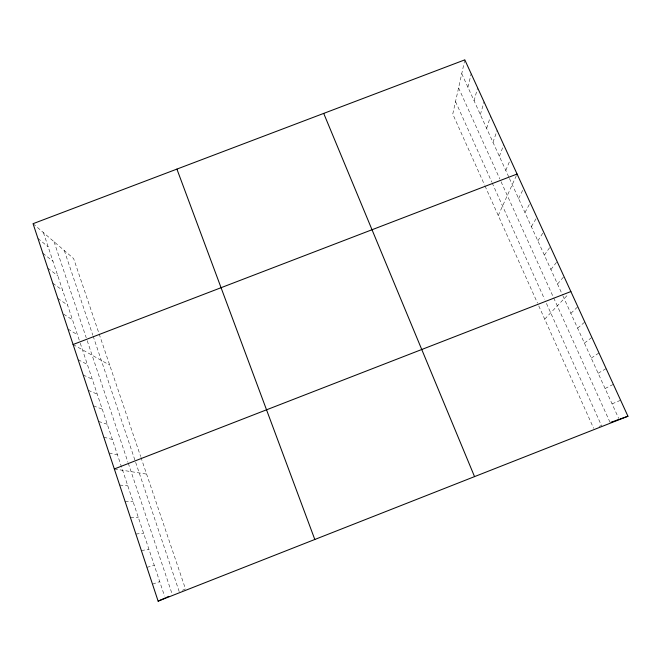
<?xml version="1.0" encoding="UTF-8"?>
<svg xmlns="http://www.w3.org/2000/svg" width="661" height="661" viewBox="0 0 661 661"><rect width="100%" height="100%" fill="white"/><g stroke="black" fill="none" stroke-linecap="round" stroke-linejoin="round"><path stroke-width="0.5" stroke-dasharray="3.31 2.48" d="M464.815 59.854L452.76 114.056L484.604 185.088M467.905 87.219L471.186 73.768M474.102 100.844L477.597 87.781M480.357 114.568L484.059 101.893M486.645 128.383L490.569 116.113M492.982 142.305L497.122 130.44M499.361 156.318L503.732 144.866M505.789 170.439L510.383 159.4M498.245 215.511L517.084 174.041M518.596 198.548L523.636 188.36M524.966 212.545L530.238 202.778M531.386 226.64L536.889 217.304M537.847 240.835L543.59 231.937M544.35 255.129L550.332 246.677M550.91 269.531L557.132 261.525M557.512 284.032L563.973 276.48M544.705 319.164L568.187 294.385M570.856 313.339L577.821 306.729M577.607 328.153L584.82 322.023M584.398 343.084L591.876 337.432M591.24 358.113L598.982 352.957M598.139 373.25L606.145 368.598M605.079 388.503L613.358 384.355M182.419 590.306L185.477 588.943L140.95 457.404M612.078 403.871L620.621 400.236M152.501 584.175L159.714 581.614M599.081 426.403L601.469 425.568L545.358 301.003M146.924 567.336L154.294 565.353M141.388 550.621L148.923 549.217M135.893 534.047L143.586 533.196M130.44 517.588L138.281 517.299M125.028 501.253L133.026 501.509M119.658 485.05L127.804 485.843M114.328 468.963L146.602 474.102M109.04 453L117.476 454.842M103.785 437.152L112.362 439.507M98.572 421.429L107.289 424.288M93.399 405.813L102.257 409.176M88.268 390.32L97.258 394.171M83.17 374.944L92.292 379.274M78.114 359.675L87.368 364.484M73.09 344.513L109.709 365.136M67.951 329.013L77.469 334.78M63.654 314.149L72.495 319.866M57.796 298.359L67.562 305.052M52.773 283.205L62.663 290.353M47.79 268.159L57.804 275.761M42.841 253.229L52.971 261.269M37.925 238.406L48.179 246.884M33.05 223.691L73.627 258.55L140.636 456.478M461.742 73.685L509.028 177.545M509.433 178.437L562.494 294.98M562.916 295.897L618.713 418.438M458.585 87.896L499.84 179.015M501.079 181.75L553.29 297.053M553.695 297.937L610.111 422.519M455.536 101.587L491.767 182.031M492.164 182.915L544.54 299.177M485.017 185.997L537.5 303.093M538.773 305.911L593.644 428.32M64.307 250.544L92.821 335.185M93.135 336.11L179.247 591.719M54.053 241.736L86.244 337.788M87.211 340.679L127.97 462.312M128.284 463.245L172.05 593.859M43.419 232.598L79.973 342.291M80.278 343.224L164.531 596.073"/><path stroke-width="0.99" d="M158.128 601.146L627.95 416.24L464.815 59.854L33.05 223.691L158.128 601.146L165.176 597.998M166.093 597.594L168.836 596.362M114.328 468.963L570.873 291.551M73.09 344.513L517.084 174.041M610.995 422.214L613.648 421.272M614.532 420.966L619.126 419.347M620.01 419.041L627.95 416.24M323.708 113.403L474.54 476.614M176.908 169.1L314.81 539.483"/></g></svg>
